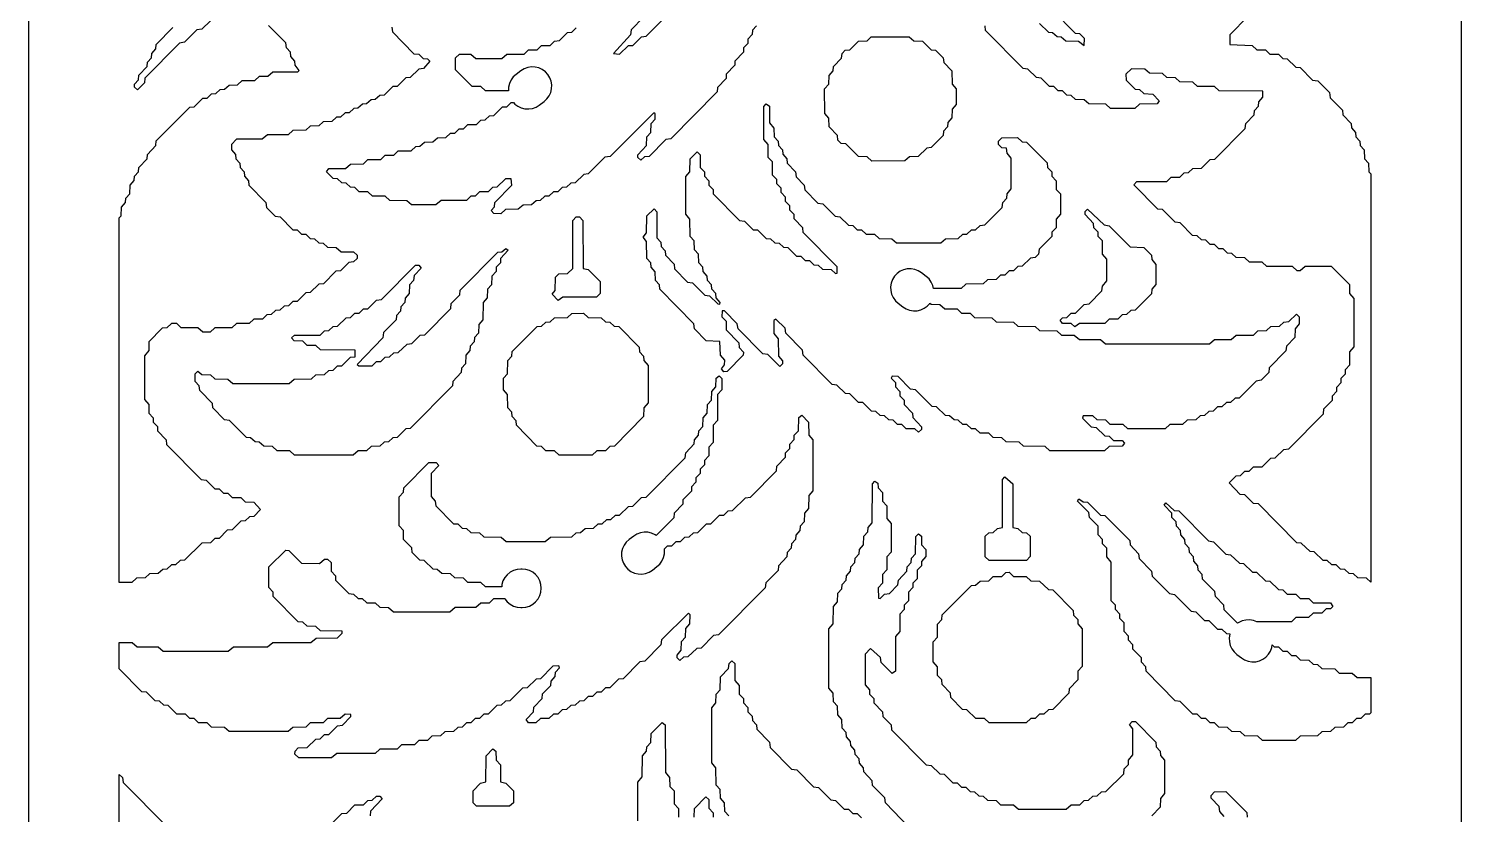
# Model space of a CAD drawing. Header units: millimetres. Extents: x 2 to 65, y 2 to 128.
# Drawn here: x 2 to 65.3, y 39.4 to 74.1 of the extents above; entities that cross this region are included whole.
import ezdxf

# ---------------------------------------------------------------- set-up
doc = ezdxf.new("R2010")
doc.units = ezdxf.units.MM
doc.layers.add('CUT', color=1, linetype='Continuous')

msp = doc.modelspace()

# ---------------------------------------------------------------- linework, layer by layer
at = {"layer": 'CUT'}
for points in [[(44.134, 2), (52.134, 2), (52.134, 5), (65.2679, 5), (65.2679, 125), (52.134, 125), (52.134, 128), (44.134, 128), (44.134, 125), (23.134, 125), (23.134, 128), (15.134, 128), (15.134, 125), (2, 125), (2, 5), (15.134, 5), (15.134, 2), (23.134, 2), (23.134, 5), (44.134, 5)], [(42.5772, 69.7774), (42.3936, 69.5802), (42.3855, 69.3897), (41.8611, 68.8557), (41.6615, 68.8396), (41.2745, 68.4603), (40.8946, 68.4519), (40.6994, 68.2664), (39.2356, 68.2637), (39.0269, 68.4519), (38.647, 68.4603), (38.0922, 69.0174), (37.8801, 69.0419), (37.7352, 69.1845), (37.7196, 69.3863), (37.3443, 69.7774), (37.3361, 70.1618), (37.1526, 70.359), (37.1499, 71.4532), (37.3361, 71.6638), (37.3443, 72.0481), (37.5279, 72.2453), (37.536, 72.4359), (37.8956, 72.8032), (37.9194, 73.0174), (38.0604, 73.1637), (38.26, 73.1798), (38.647, 73.5591), (39.0269, 73.5675), (39.2107, 73.7453), (40.8776, 73.7557), (41.0863, 73.5675), (41.4662, 73.5591), (41.8532, 73.1798), (42.0528, 73.1637), (42.3855, 72.8236), (42.4093, 72.6094), (42.7689, 72.242), (42.7771, 71.6638), (42.9633, 71.4532), (42.9633, 70.76), (42.7771, 70.5495), (42.7689, 70.1651), (42.5853, 69.9679)], [(36.8445, 66.4107), (37.0681, 66.3786), (37.6114, 65.8291), (37.8235, 65.8047), (38.2105, 65.4253), (38.3987, 65.417), (38.5939, 65.2315), (38.7822, 65.2231), (38.9774, 65.0376), (39.3573, 65.0292), (39.5525, 64.8437), (40.1242, 64.8354), (40.3194, 64.6499), (42.2862, 64.6499), (42.4814, 64.8354), (43.053, 64.8437), (43.2483, 65.0292), (43.4365, 65.0376), (43.6317, 65.2231), (43.8199, 65.2315), (44.0151, 65.417), (44.2273, 65.4414), (44.9893, 66.212), (45.0131, 66.4262), (45.1967, 66.6234), (45.2048, 66.8139), (45.3939, 67.039), (45.3939, 68.3891), (45.2048, 68.6142), (45.1827, 68.8258), (44.9737, 68.848), (44.8214, 69.0019), (44.8214, 69.1402), (44.9737, 69.2942), (45.6706, 69.2969), (45.8793, 69.1087), (46.0675, 69.1003), (46.9793, 68.1822), (46.9949, 67.9804), (47.1785, 67.7832), (47.1866, 67.5927), (47.3702, 67.3955), (47.3784, 67.0111), (47.5619, 66.8139), (47.5646, 65.9135), (47.3784, 65.703), (47.3702, 65.3186), (47.1866, 65.1214), (47.1785, 64.9309), (46.6272, 64.3696), (46.5959, 64.1441), (46.451, 64.0015), (46.2389, 63.977), (45.8758, 63.6137), (45.6876, 63.6054), (45.4924, 63.4199), (45.3042, 63.4115), (45.1089, 63.226), (44.9207, 63.2177), (44.7255, 63.0322), (44.3455, 63.0238), (44.1503, 62.8383), (43.3869, 62.8299), (43.1782, 62.6417), (41.9583, 62.6417), (41.9286, 62.7686), (41.8597, 62.9203), (41.7626, 63.0556), (41.6408, 63.1694), (41.4282, 63.3323), (41.2866, 63.4202), (41.1306, 63.4787), (40.9662, 63.5057), (40.7996, 63.5001), (40.6374, 63.4622), (40.4857, 63.3933), (40.3503, 63.2961), (40.2365, 63.1744), (40.1487, 63.0328), (40.0901, 62.8768), (40.0631, 62.7124), (40.0687, 62.5458), (40.1067, 62.3836), (40.1756, 62.2319), (40.2728, 62.0965), (40.3945, 61.9827), (40.6071, 61.8198), (40.7487, 61.732), (40.9047, 61.6734), (41.0691, 61.6464), (41.2357, 61.652), (41.3979, 61.69), (41.5496, 61.7589), (41.685, 61.8561), (41.7988, 61.9778), (41.8026, 61.9839), (41.8532, 61.9358), (42.2331, 61.9275), (42.4566, 61.7363), (43, 61.7336), (43.1952, 61.5481), (43.5752, 61.5397), (43.7704, 61.3542), (44.5338, 61.3459), (44.729, 61.1604), (45.4924, 61.152), (45.6876, 60.9665), (46.451, 60.9581), (46.6462, 60.7726), (47.4096, 60.7643), (47.6048, 60.5788), (48.1765, 60.5704), (48.3999, 60.3793), (49.3268, 60.3766), (49.5503, 60.1854), (54.1446, 60.1854), (54.3681, 60.3766), (55.1032, 60.3793), (55.3267, 60.5704), (56.0901, 60.5788), (56.2853, 60.7643), (56.6652, 60.7726), (56.8604, 60.9581), (57.2404, 60.9665), (57.4356, 61.152), (57.6477, 61.1765), (57.9825, 61.5002), (58.1066, 61.3858), (58.1092, 61.0669), (57.923, 60.8564), (57.9149, 60.4721), (57.5396, 60.081), (57.5239, 59.8792), (56.7884, 59.1354), (56.7646, 58.9212), (56.4319, 58.581), (56.2084, 58.5489), (55.4619, 57.7979), (55.2736, 57.7896), (55.0784, 57.6041), (54.8902, 57.5957), (54.695, 57.4102), (54.5068, 57.4018), (54.3115, 57.2163), (54.1233, 57.208), (53.9281, 57.0225), (53.7399, 57.0141), (53.5447, 56.8286), (53.1647, 56.8202), (52.956, 56.632), (52.3978, 56.6264), (52.1891, 56.4382), (50.5471, 56.4382), (50.3384, 56.6264), (49.7668, 56.6347), (49.5716, 56.8202), (49.1916, 56.8286), (48.9964, 57.0141), (48.5636, 57.0142), (48.5444, 56.9066), (48.923, 56.5238), (49.1351, 56.4993), (49.522, 56.12), (49.7102, 56.1116), (49.9055, 55.9261), (50.2854, 55.9178), (50.3971, 55.8049), (50.2854, 55.6654), (49.7137, 55.6571), (49.505, 55.4689), (47.0962, 55.4689), (46.8875, 55.6571), (45.9324, 55.6654), (45.7371, 55.8509), (45.1655, 55.8593), (44.9703, 56.0448), (44.5903, 56.0532), (44.3951, 56.2387), (44.0151, 56.247), (43.8199, 56.4325), (43.6317, 56.4409), (43.4365, 56.6264), (43.2483, 56.6347), (43.053, 56.8202), (42.8648, 56.8286), (42.6696, 57.0141), (42.4814, 57.0225), (42.0944, 57.4018), (41.8948, 57.4179), (41.1597, 58.1612), (40.9362, 58.1933), (40.3928, 58.7428), (40.1279, 58.759), (40.0929, 58.6752), (40.2766, 58.4779), (40.2847, 58.2873), (40.4683, 58.0901), (40.4764, 57.8996), (40.66, 57.7024), (40.6681, 57.5119), (41.036, 57.1321), (41.0516, 56.9303), (41.4295, 56.5259), (41.4269, 56.401), (41.3028, 56.2865), (41.1358, 56.4325), (40.7559, 56.4409), (40.5607, 56.6264), (40.3724, 56.6347), (40.1772, 56.8202), (39.989, 56.8286), (39.7938, 57.0141), (39.6056, 57.0225), (39.4104, 57.208), (39.2221, 57.2163), (38.8352, 57.5957), (38.647, 57.6041), (38.26, 57.9834), (38.0718, 57.9918), (37.6849, 58.3711), (37.4852, 58.3872), (36.2014, 59.6853), (36.1701, 59.9108), (35.4346, 60.6546), (35.4032, 60.8801), (35.0009, 61.279), (34.911, 61.2163), (34.911, 60.6415), (35.1001, 60.4165), (35.1082, 59.6444), (35.2944, 59.4339), (35.2918, 59.3089), (35.1677, 59.1945), (34.6412, 59.7121), (34.4177, 59.7442), (33.3256, 60.8485), (33.2943, 61.074), (32.724, 61.6507), (32.63, 61.653), (32.6158, 61.3891), (32.7994, 61.1919), (32.8076, 60.8075), (33.3671, 60.2339), (33.3827, 60.0321), (33.569, 59.8216), (33.5588, 59.6853), (32.8502, 58.9688), (32.7036, 58.9611), (32.5893, 59.0872), (32.7348, 59.2566), (32.7403, 59.4715), (32.5513, 59.6966), (32.5291, 60.2959), (31.9253, 60.3258), (31.4084, 60.8485), (31.3771, 61.074), (29.8672, 62.6045), (29.859, 62.795), (29.6754, 62.9923), (29.6673, 63.3766), (29.4837, 63.5738), (29.4756, 63.7644), (29.292, 63.9616), (29.2894, 64.7058), (29.1383, 64.9031), (29.2894, 65.1004), (29.292, 65.8446), (29.6213, 66.1502), (29.7345, 66.0251), (29.74, 64.8786), (29.9236, 64.6814), (29.9318, 64.4909), (30.1153, 64.2937), (30.1235, 64.1032), (30.4988, 63.7121), (30.5226, 63.4979), (31.0929, 62.9212), (31.3164, 62.8891), (31.8598, 62.3396), (32.0719, 62.3152), (32.435, 61.9519), (32.5288, 61.9494), (32.5432, 62.0194), (32.3595, 62.2168), (32.3514, 62.4073), (32.1678, 62.6045), (32.1597, 62.795), (31.9761, 62.9923), (31.968, 63.1828), (31.7844, 63.38), (31.7762, 63.5705), (31.5926, 63.7677), (31.5845, 64.1521), (31.4009, 64.3493), (31.3928, 64.7337), (31.2092, 64.9309), (31.2011, 65.703), (31.0149, 65.9135), (31.0149, 67.576), (31.2011, 67.7865), (31.2092, 68.3648), (31.525, 68.6731), (31.6517, 68.5453), (31.6572, 67.9804), (31.8408, 67.7832), (31.849, 67.5927), (32.0326, 67.3955), (32.0407, 67.205), (32.2243, 67.0077), (32.2324, 66.8172), (33.3936, 65.6353), (33.6057, 65.6108), (33.9926, 65.2315), (34.1808, 65.2231), (34.5678, 64.8437), (34.756, 64.8354), (34.9512, 64.6499), (35.1395, 64.6415), (35.3347, 64.456), (35.5229, 64.4476), (35.9098, 64.0683), (36.0981, 64.0599), (36.2933, 63.8744), (36.4815, 63.8661), (36.6767, 63.6806), (36.8649, 63.6722), (37.0602, 63.4867), (37.4401, 63.4783), (37.6352, 63.2929), (37.7055, 63.3066), (37.7039, 63.5942), (36.2014, 65.1134), (36.1858, 65.3152), (35.8105, 65.7063), (35.8024, 65.8968), (35.6188, 66.094), (35.6107, 66.2845), (35.4271, 66.4818), (35.4189, 66.6723), (35.2353, 66.8695), (35.2272, 67.06), (35.0436, 67.2572), (35.0355, 67.4477), (34.8519, 67.6449), (34.8438, 68.2232), (34.6602, 68.4204), (34.6521, 68.9986), (34.4658, 69.2091), (34.4658, 70.6778), (34.5677, 70.7952), (34.7166, 70.6911), (34.7193, 69.9469), (34.9084, 69.7218), (34.9165, 69.3374), (35.1001, 69.1402), (35.1082, 68.9497), (35.2918, 68.7525), (35.2999, 68.562), (35.4835, 68.3648), (35.4917, 68.1743), (35.867, 67.7832), (35.8908, 67.569), (36.2504, 67.2016), (36.2742, 66.9874)], [(26.0246, 63.5216), (26.0301, 65.6374), (26.1737, 65.797), (26.3203, 65.8047), (26.4753, 65.6374), (26.4809, 63.5214), (26.7151, 63.4707), (27.232, 62.948), (27.2395, 62.4107), (27.0737, 62.254), (25.5851, 62.254), (25.3765, 62.1051), (25.1122, 62.3829), (25.2577, 62.5523), (25.2659, 63.1305), (25.4182, 63.2845), (25.7982, 63.2928)], [(50.0937, 61.2874), (49.7137, 61.2791), (49.5185, 61.0935), (48.3999, 61.0908), (48.2047, 60.9392), (48.0378, 61.0852), (47.6578, 61.0935), (47.5461, 61.233), (47.6578, 61.3459), (47.8461, 61.3542), (48.0413, 61.5397), (48.2295, 61.5481), (48.6164, 61.9275), (48.8286, 61.9519), (49.3989, 62.5286), (49.4227, 62.7428), (49.6118, 62.9679), (49.6118, 63.9303), (49.4227, 64.1554), (49.4146, 64.7337), (49.231, 64.9309), (49.2228, 65.1214), (49.0392, 65.3186), (49.0311, 65.5091), (48.6558, 65.9002), (48.6558, 66.0384), (48.755, 66.1425), (49.4981, 65.4414), (49.7216, 65.4093), (50.6485, 64.4721), (51.244, 64.4476), (51.5806, 64.1111), (51.5962, 63.9093), (51.7824, 63.6988), (51.7824, 62.8117), (51.5962, 62.6012), (51.5806, 62.3994), (50.8606, 61.6751), (50.6723, 61.6668), (50.4771, 61.4813), (50.2889, 61.4729)], [(21.6878, 60.4687), (21.6796, 60.2782), (21.496, 60.081), (21.4879, 59.8905), (21.3043, 59.6933), (21.2962, 59.3089), (21.1126, 59.1117), (21.1045, 58.9212), (20.7292, 58.5301), (20.7135, 58.3283), (18.8546, 56.4486), (18.6549, 56.4325), (18.268, 56.0532), (18.0798, 56.0448), (17.8846, 55.8593), (17.6963, 55.8509), (17.5011, 55.6654), (17.1212, 55.6571), (16.926, 55.4716), (16.546, 55.4632), (16.3373, 55.275), (13.7367, 55.275), (13.528, 55.4632), (12.9698, 55.4689), (12.7611, 55.6571), (12.3812, 55.6654), (12.186, 55.8509), (11.9978, 55.8593), (11.8025, 56.0448), (11.6143, 56.0532), (10.8678, 56.8041), (10.6443, 56.8363), (10.1274, 57.359), (10.1118, 57.5608), (9.5522, 58.1344), (9.5366, 58.3362), (9.353, 58.5334), (9.353, 58.8656), (9.4771, 58.98), (9.6441, 58.834), (10.024, 58.8257), (10.2192, 58.6402), (10.7909, 58.6318), (11.0144, 58.4407), (13.4998, 58.4407), (13.7232, 58.6318), (14.4866, 58.6402), (14.6818, 58.8257), (15.0618, 58.834), (15.257, 59.0195), (15.4452, 59.0279), (15.6404, 59.2134), (15.8287, 59.2218), (16.2156, 59.6011), (16.4245, 59.6233), (16.4245, 59.9082), (14.887, 59.9277), (14.6784, 60.1159), (14.2984, 60.1242), (14.1032, 60.3097), (13.7232, 60.3181), (13.6115, 60.4576), (13.7367, 60.5731), (14.8701, 60.5788), (15.0653, 60.7643), (15.2535, 60.7726), (15.4487, 60.9581), (15.637, 60.9665), (16.0239, 61.3459), (16.2121, 61.3542), (16.4073, 61.5397), (16.5956, 61.5481), (16.7908, 61.7336), (16.979, 61.742), (17.3659, 62.1213), (17.5781, 62.1458), (19.08, 63.6645), (19.2266, 63.6722), (19.3383, 63.5327), (19.0194, 63.2065), (18.9955, 62.9923), (18.8119, 62.795), (18.8038, 62.4107), (18.6202, 62.2135), (18.6121, 62.0229), (18.4285, 61.8257), (18.4204, 61.6352), (18.2368, 61.438), (18.2287, 61.2475), (17.6773, 60.6863), (17.646, 60.4608), (16.5065, 59.2809), (16.5742, 59.2161), (17.1707, 59.2218), (17.3659, 59.4073), (17.5542, 59.4156), (17.7494, 59.6011), (17.9376, 59.6095), (18.1328, 59.795), (18.3211, 59.8033), (18.708, 60.1827), (18.9201, 60.2072), (19.2831, 60.5704), (19.4953, 60.5949), (20.6407, 61.7532), (20.6646, 61.9674), (21.0399, 62.3584), (21.0555, 62.5603), (22.7227, 64.2461), (22.8941, 64.2565), (23.0758, 64.4054), (23.1728, 64.3348), (22.8381, 63.9582), (22.83, 63.7677), (22.6464, 63.5705), (22.6382, 63.38), (22.4546, 63.1828), (22.4465, 62.7984), (22.2629, 62.6012), (22.2548, 62.2168), (22.0712, 62.0196), (22.0631, 61.2475), (21.8795, 61.0503), (21.8713, 60.6659)], [(29.1567, 56.9826), (27.8655, 55.6731), (27.6658, 55.6571), (27.4706, 55.4716), (27.0907, 55.4632), (26.882, 55.275), (25.4317, 55.275), (25.223, 55.4632), (24.8431, 55.4716), (24.6478, 55.6571), (24.4482, 55.6731), (23.5404, 56.5948), (23.5322, 56.7854), (23.3486, 56.9826), (23.3405, 57.1731), (23.1569, 57.3703), (23.1488, 57.9485), (22.9626, 58.159), (22.9652, 58.6717), (23.1488, 58.8689), (23.1569, 59.4472), (23.3405, 59.6444), (23.3561, 59.8462), (24.4596, 60.9581), (24.6478, 60.9665), (24.8431, 61.152), (25.0313, 61.1604), (25.2265, 61.3459), (25.7982, 61.3542), (25.982, 61.532), (26.4985, 61.5424), (26.7072, 61.3542), (27.2789, 61.3459), (27.4741, 61.1604), (27.6623, 61.152), (27.8575, 60.9665), (28.0572, 60.9505), (28.9575, 60.0401), (28.9732, 59.8382), (29.1567, 59.641), (29.1649, 59.4505), (29.3511, 59.24), (29.3511, 57.5774), (29.1649, 57.3669)], [(15.8493, 47.5011), (14.887, 47.5206), (14.6784, 47.7088), (14.2984, 47.7171), (14.1032, 47.9026), (13.9036, 47.9187), (12.804, 49.0343), (12.7959, 49.2248), (12.6097, 49.4353), (12.6123, 50.3357), (13.3533, 51.0739), (13.4864, 51.0635), (14.0536, 50.498), (14.8418, 50.4924), (15.0653, 50.6835), (15.2005, 50.6835), (15.3528, 50.5296), (15.361, 50.1452), (15.5446, 49.948), (15.5527, 49.7575), (16.1387, 49.1571), (16.3508, 49.1326), (16.546, 48.9471), (16.7342, 48.9388), (16.9295, 48.7533), (17.3094, 48.7449), (17.5046, 48.5594), (17.8846, 48.551), (18.108, 48.3599), (20.5935, 48.3599), (20.8304, 48.5537), (21.7438, 48.5537), (21.9672, 48.7449), (22.3472, 48.7533), (22.5424, 48.9388), (23.0133, 48.9456), (23.0264, 48.9211), (23.1323, 48.7924), (23.2612, 48.6869), (23.4083, 48.6085), (23.5678, 48.5603), (23.7336, 48.5442), (23.789, 48.5442), (23.9548, 48.5607), (24.1142, 48.6093), (24.2611, 48.688), (24.3897, 48.7939), (24.4953, 48.9228), (24.5737, 49.0698), (24.6219, 49.2294), (24.638, 49.3952), (24.6215, 49.561), (24.5729, 49.7204), (24.4942, 49.8673), (24.3883, 49.996), (24.2594, 50.1015), (24.1124, 50.1799), (23.9529, 50.2281), (23.787, 50.2442), (23.7317, 50.2442), (23.5659, 50.2276), (23.4065, 50.1791), (23.2596, 50.1004), (23.1309, 49.9945), (23.0253, 49.8656), (22.947, 49.7185), (22.8988, 49.559), (22.8891, 49.4592), (22.1724, 49.4592), (21.9637, 49.6474), (21.3921, 49.6557), (21.1969, 49.8412), (20.8169, 49.8496), (20.6217, 50.0351), (20.2417, 50.0435), (20.0465, 50.229), (19.8583, 50.2373), (19.4714, 50.6167), (19.2717, 50.6327), (18.9391, 50.9729), (18.9152, 51.1871), (18.5556, 51.5544), (18.5475, 51.9388), (18.3613, 52.1493), (18.3639, 53.4375), (18.5475, 53.6347), (18.5631, 53.8365), (19.6666, 54.9485), (19.9935, 54.9485), (20.1078, 54.8223), (19.7705, 54.459), (19.7705, 53.4408), (19.9541, 53.2436), (19.978, 53.0294), (20.7639, 52.2428), (20.9521, 52.2344), (21.1473, 52.0489), (21.3355, 52.0405), (21.5308, 51.855), (21.9107, 51.8467), (22.1059, 51.6612), (22.8693, 51.6528), (23.0928, 51.4617), (24.8113, 51.4617), (25.0483, 51.6555), (25.9899, 51.6612), (26.1851, 51.8467), (26.3733, 51.855), (26.5685, 52.0405), (26.9485, 52.0489), (27.1437, 52.2344), (27.3319, 52.2428), (27.5271, 52.4283), (27.7154, 52.4366), (27.9106, 52.6221), (28.0988, 52.6305), (28.4857, 53.0098), (28.674, 53.0182), (29.0609, 53.3976), (29.273, 53.422), (30.9937, 55.1619), (31.0175, 55.3761), (31.3928, 55.7671), (31.4009, 55.9577), (31.5845, 56.1549), (31.5926, 56.3454), (31.7762, 56.5426), (31.7844, 56.927), (31.968, 57.1242), (31.9761, 57.5086), (32.1597, 57.7058), (32.1678, 58.0901), (32.3514, 58.2873), (32.3595, 58.6717), (32.4971, 58.7835), (32.6103, 58.6584), (32.6103, 58.159), (32.4241, 57.9485), (32.4186, 56.802), (32.2324, 56.5915), (32.2269, 55.8327), (32.0407, 55.6222), (32.0326, 55.2378), (31.849, 55.0406), (31.8408, 54.8501), (31.6572, 54.6529), (31.6491, 54.4624), (31.4655, 54.2652), (31.4574, 54.0746), (31.2738, 53.8774), (31.2657, 53.6869), (30.8904, 53.2959), (30.8822, 53.1053), (30.5069, 52.7143), (30.4913, 52.5124), (29.7111, 51.7235), (29.6606, 51.76), (29.5092, 51.8295), (29.3471, 51.8681), (29.1806, 51.8743), (29.016, 51.848), (28.8598, 51.79), (28.7179, 51.7027), (28.5136, 51.5474), (28.3914, 51.4341), (28.2937, 51.2991), (28.2242, 51.1477), (28.1856, 50.9856), (28.1794, 50.8191), (28.2057, 50.6545), (28.2637, 50.4983), (28.351, 50.3564), (28.4643, 50.2342), (28.5993, 50.1365), (28.7508, 50.0671), (28.9129, 50.0285), (29.0794, 50.0222), (29.2439, 50.0486), (29.4001, 50.1065), (29.542, 50.1938), (29.7464, 50.3491), (29.8685, 50.4624), (29.9662, 50.5974), (30.0357, 50.7489), (30.0743, 50.911), (30.0806, 51.0775), (30.0717, 51.1325), (30.2112, 51.2651), (30.3995, 51.2735), (30.5947, 51.459), (30.7829, 51.4673), (30.9781, 51.6528), (31.1664, 51.6612), (31.3616, 51.8467), (31.5498, 51.855), (31.9367, 52.2344), (32.125, 52.2428), (32.5119, 52.6221), (32.7001, 52.6305), (32.8953, 52.816), (33.0836, 52.8243), (33.6508, 53.3899), (33.8743, 53.422), (35.0198, 54.5803), (35.0436, 54.7945), (35.4189, 55.1856), (35.4271, 55.3761), (35.6107, 55.5733), (35.6188, 55.7638), (35.8024, 55.961), (35.8105, 56.1515), (35.9941, 56.3487), (36.0097, 56.9383), (36.1398, 57.0387), (36.4421, 56.7331), (36.4503, 56.1549), (36.6365, 55.9444), (36.6365, 53.7002), (36.4503, 53.4897), (36.4421, 52.9115), (36.2585, 52.7143), (36.2504, 52.3299), (36.0668, 52.1327), (36.0587, 51.9422), (35.8751, 51.745), (35.867, 51.5544), (35.6834, 51.3572), (35.6753, 51.1667), (35.4917, 50.9695), (35.4835, 50.779), (35.1082, 50.3879), (35.0926, 50.1861), (34.5487, 49.6362), (34.5174, 49.4107), (32.4668, 47.3371), (32.2432, 47.305), (31.6999, 46.7555), (31.5002, 46.7395), (31.1133, 46.3601), (30.9251, 46.3517), (30.7581, 46.2058), (30.634, 46.3202), (30.6314, 46.4452), (30.8176, 46.6557), (30.8258, 47.0401), (31.0094, 47.2373), (31.0175, 47.6216), (31.2011, 47.8188), (31.2066, 48.2276), (31.1413, 48.2953), (29.9474, 47.116), (29.9161, 46.8905), (29.2075, 46.1739), (28.984, 46.1418), (28.2489, 45.3985), (28.0493, 45.3824), (27.6623, 45.0031), (27.4741, 44.9947), (27.2789, 44.8092), (27.0907, 44.8009), (26.8955, 44.6154), (26.7072, 44.607), (26.512, 44.4215), (26.3238, 44.4131), (26.1286, 44.2276), (25.9403, 44.2193), (25.7451, 44.0338), (25.5569, 44.0254), (25.3617, 43.8399), (25.1735, 43.8316), (24.9782, 43.6461), (24.5983, 43.6377), (24.4031, 43.4522), (24.0762, 43.4522), (23.9645, 43.5917), (24.2991, 43.9416), (24.3147, 44.1434), (24.6826, 44.5232), (24.6982, 44.725), (25.066, 45.1048), (25.0741, 45.2953), (25.2577, 45.4925), (25.2659, 45.683), (25.4495, 45.8803), (25.4145, 45.9641), (25.1496, 45.9479), (24.6062, 45.3985), (24.4066, 45.3824), (24.0196, 45.0031), (23.8075, 44.9786), (23.2528, 44.4215), (23.0645, 44.4131), (22.8693, 44.2276), (22.6811, 44.2193), (22.2942, 43.8399), (22.1059, 43.8316), (21.9107, 43.6461), (21.7225, 43.6377), (21.5273, 43.4522), (21.339, 43.4438), (21.1438, 43.2583), (20.9556, 43.25), (20.7604, 43.0645), (20.3804, 43.0561), (20.1852, 42.8706), (19.8053, 42.8622), (19.6101, 42.6767), (19.2301, 42.6684), (19.0349, 42.4829), (18.4632, 42.4745), (18.268, 42.289), (17.5046, 42.2807), (17.2959, 42.0925), (15.6157, 42.0925), (15.3787, 41.8986), (13.9284, 41.8986), (13.76, 42.0686), (13.7626, 42.1935), (13.9036, 42.3398), (14.2949, 42.3558), (14.6818, 42.7352), (14.8701, 42.7436), (15.0653, 42.9291), (15.2535, 42.9374), (15.6404, 43.3168), (15.8526, 43.3413), (16.2311, 43.7241), (16.2327, 43.8178), (15.9709, 43.8316), (15.7622, 43.6434), (15.204, 43.6377), (15.0088, 43.4522), (14.4371, 43.4438), (14.2419, 43.2583), (13.6702, 43.25), (13.4615, 43.0618), (10.8474, 43.0645), (10.6522, 43.25), (10.0805, 43.2583), (9.8853, 43.4438), (9.5054, 43.4522), (9.3102, 43.6377), (9.1219, 43.6461), (8.9267, 43.8316), (8.5468, 43.8399), (8.1598, 44.2193), (7.9716, 44.2276), (7.7764, 44.4131), (7.5882, 44.4215), (7.2012, 44.8009), (7.0016, 44.8169), (6, 45.8394), (6, 47.0023), (6.573, 47.0001), (6.7965, 46.809), (7.7234, 46.8063), (7.9468, 46.6151), (10.8157, 46.6151), (11.0526, 46.809), (12.5412, 46.809), (12.7781, 47.0029), (14.4584, 47.0029), (14.6953, 47.1967), (15.637, 47.2024), (15.8477, 47.4074)], [(45.0049, 52.0836), (45.0105, 54.1996), (45.1123, 54.317), (45.4556, 54.0058), (45.4612, 52.0836), (45.6841, 52.0405), (45.8793, 51.855), (46.0675, 51.8467), (46.2199, 51.6927), (46.2225, 50.7923), (46.0675, 50.6251), (44.4121, 50.6224), (44.2462, 50.779), (44.2462, 51.6927), (44.3986, 51.8467), (44.5868, 51.855), (44.782, 52.0405)], [(57.9408, 42.674), (56.4905, 42.674), (56.2818, 42.8622), (55.7101, 42.8706), (55.5149, 43.0561), (55.135, 43.0645), (54.9397, 43.25), (54.5598, 43.2583), (54.3646, 43.4438), (54.1764, 43.4522), (53.9811, 43.6377), (53.7929, 43.6461), (53.5977, 43.8316), (53.4095, 43.8399), (52.8547, 44.397), (52.6312, 44.4292), (51.3474, 45.7273), (51.3318, 45.9291), (51.1482, 46.1263), (51.14, 46.3169), (50.7647, 46.7079), (50.7566, 46.8984), (50.573, 47.0956), (50.5649, 47.2862), (50.3813, 47.4834), (50.3732, 47.8677), (50.1896, 48.0649), (50.1814, 48.2555), (49.9979, 48.4527), (49.9897, 48.6432), (49.8061, 48.8404), (49.8035, 50.5539), (49.6144, 50.779), (49.6063, 51.1634), (49.4227, 51.3606), (49.4146, 51.5511), (49.231, 51.7483), (49.2228, 52.1327), (48.8475, 52.5238), (48.8237, 52.738), (48.3205, 53.2468), (48.3716, 53.3477), (48.5634, 53.2121), (48.763, 53.196), (49.3303, 52.6305), (49.5299, 52.6144), (50.622, 51.5102), (50.6376, 51.3083), (51.0129, 50.9173), (51.0367, 50.7031), (51.5806, 50.1531), (51.6119, 49.9276), (52.3739, 49.1571), (52.5975, 49.1249), (53.3325, 48.3816), (53.5447, 48.3572), (53.9316, 47.9778), (54.1198, 47.9695), (54.5068, 47.5901), (54.695, 47.5817), (54.8902, 47.3962), (55.0527, 47.389), (55.0439, 47.3655), (55.0174, 47.201), (55.0235, 47.0344), (55.062, 46.8723), (55.1314, 46.7208), (55.2289, 46.5857), (55.351, 46.4723), (55.5568, 46.3157), (55.6986, 46.2282), (55.8548, 46.1702), (56.0193, 46.1437), (56.1858, 46.1498), (56.3479, 46.1882), (56.4995, 46.2576), (56.6345, 46.3552), (56.748, 46.4772), (56.8354, 46.6191), (56.8935, 46.7752), (56.913, 46.8965), (56.9991, 46.8146), (57.1874, 46.8063), (57.3826, 46.6208), (57.5708, 46.6124), (57.766, 46.4269), (57.9542, 46.4186), (58.1495, 46.2331), (58.5294, 46.2247), (58.7246, 46.0392), (58.9128, 46.0308), (59.1081, 45.8453), (59.6797, 45.837), (59.8749, 45.6515), (60.4466, 45.6431), (60.6701, 45.452), (61.2679, 45.4505), (61.2679, 43.8916), (61.2135, 43.8399), (61.0253, 43.8316), (60.8301, 43.6461), (60.6418, 43.6377), (60.4466, 43.4522), (60.2584, 43.4438), (60.0632, 43.2583), (59.6832, 43.25), (59.488, 43.0645), (59.1081, 43.0561), (58.9128, 42.8706), (58.1495, 42.8622)], [(53.6324, 50.3879), (53.4488, 50.5851), (53.4407, 50.7757), (53.2571, 50.9729), (53.249, 51.1634), (53.0654, 51.3606), (53.0573, 51.5511), (52.8737, 51.7483), (52.8655, 51.9388), (52.6819, 52.136), (52.6738, 52.3266), (52.4902, 52.5238), (52.4821, 52.7143), (52.1474, 53.0642), (52.2174, 53.1615), (52.5895, 52.8243), (52.7892, 52.8083), (54.0994, 51.4834), (54.3229, 51.4513), (54.8663, 50.9018), (55.0784, 50.8774), (55.4654, 50.498), (55.6536, 50.4896), (56.0405, 50.1103), (56.2288, 50.1019), (56.6157, 49.7226), (56.8039, 49.7142), (57.1908, 49.3348), (57.3791, 49.3265), (57.5743, 49.141), (57.9542, 49.1326), (58.1495, 48.9471), (58.5294, 48.9388), (58.7246, 48.7533), (59.488, 48.7449), (59.5922, 48.5941), (59.488, 48.4926), (59.2998, 48.4842), (59.1046, 48.2987), (58.7246, 48.2904), (58.5159, 48.1022), (57.9577, 48.0965), (57.7625, 47.911), (56.2447, 47.9088), (56.2388, 47.9125), (56.0826, 47.9706), (55.9181, 47.9971), (55.7516, 47.991), (55.5895, 47.9525), (55.438, 47.8831), (55.3869, 47.8463), (54.7984, 48.4414), (54.7827, 48.6432), (54.4074, 49.0343), (54.3836, 49.2485), (53.8398, 49.7984), (53.8241, 50.0002), (53.6406, 50.1974)], [(48.3288, 45.3509), (47.9535, 44.9598), (47.9379, 44.758), (47.2293, 44.0415), (47.0296, 44.0254), (46.8344, 43.8399), (46.6462, 43.8316), (46.451, 43.6461), (46.2628, 43.6377), (46.0541, 43.4495), (44.4121, 43.4495), (44.2034, 43.6377), (43.8234, 43.6461), (43.4365, 44.0254), (43.2369, 44.0415), (42.7199, 44.5641), (42.7043, 44.766), (42.3365, 45.1457), (42.3209, 45.3476), (42.1373, 45.5448), (42.1292, 45.9291), (41.9429, 46.1396), (41.9429, 47.0268), (42.1292, 47.2373), (42.1373, 47.8155), (42.3209, 48.0127), (42.3365, 48.2145), (43.6317, 49.5203), (43.8199, 49.5287), (44.0151, 49.7142), (44.3951, 49.7226), (44.5903, 49.9081), (44.9703, 49.9164), (45.1541, 50.0942), (45.3007, 50.1019), (45.4959, 49.9164), (46.0541, 49.9108), (46.2628, 49.7226), (46.6427, 49.7142), (47.0296, 49.3348), (47.2293, 49.3188), (48.1296, 48.4084), (48.1452, 48.2066), (48.3288, 48.0094), (48.337, 47.8188), (48.5232, 47.6083), (48.5232, 45.9458), (48.337, 45.7353)], [(22.6307, 42.2048), (22.6464, 41.8092), (22.8326, 41.5986), (22.8382, 40.8397), (23.0724, 40.7889), (23.4051, 40.4488), (23.4051, 39.9228), (23.2393, 39.7661), (21.7755, 39.7688), (21.6232, 39.9228), (21.6232, 40.4488), (21.9558, 40.7889), (22.1901, 40.8397), (22.1983, 41.9997), (22.5007, 42.3053)]]:
    msp.add_lwpolyline(points, close=True, dxfattribs=at)
for points in [[(46.6427, 74.3346), (47.0296, 73.9552), (47.2179, 73.9468), (47.4131, 73.7613), (47.6013, 73.753), (47.7965, 73.5675), (48.3682, 73.5591), (48.6126, 73.3735), (48.632, 73.675), (48.4212, 73.88), (48.2216, 73.8961), (46.2041, 75.9665)], [(18.0369, 74.1806), (18.0607, 73.9664), (19.0145, 73.002), (19.2266, 72.9775), (19.4218, 72.792), (19.6101, 72.7837), (19.7218, 72.6708), (19.4297, 72.3452), (19.2301, 72.3291), (18.8432, 71.9498), (18.6549, 71.9414), (18.268, 71.562), (18.0798, 71.5537), (17.6929, 71.1743), (17.5046, 71.166), (17.3094, 70.9805), (17.1212, 70.9721), (16.926, 70.7866), (16.7377, 70.7782), (16.5425, 70.5927), (16.3543, 70.5844), (16.1591, 70.3989), (15.9709, 70.3905), (15.7756, 70.205), (15.5874, 70.1967), (15.3922, 70.0112), (15.0122, 70.0028), (14.817, 69.8173), (14.4371, 69.8089), (14.2419, 69.6234), (13.6702, 69.6151), (13.4615, 69.4269), (12.5481, 69.4269), (12.3112, 69.233), (11.1778, 69.2274), (10.9514, 68.9986), (10.9514, 68.7558), (11.135, 68.5586), (11.1431, 68.3681), (11.3267, 68.1709), (11.3348, 67.9804), (11.5184, 67.7832), (11.5265, 67.5927), (11.7101, 67.3955), (11.7183, 67.205), (12.4695, 66.4375), (12.5008, 66.212), (12.8794, 65.8291), (13.103, 65.797), (13.6702, 65.2315), (13.8584, 65.2231), (14.0536, 65.0376), (14.2419, 65.0292), (14.4371, 64.8437), (14.6253, 64.8354), (14.8205, 64.6499), (15.0088, 64.6415), (15.204, 64.456), (15.5839, 64.4476), (15.8074, 64.2565), (16.3508, 64.2538), (16.5032, 64.0998), (16.5032, 63.9616), (16.3508, 63.8076), (16.1387, 63.7831), (15.7756, 63.4199), (15.5635, 63.3954), (15.0202, 62.846), (14.8205, 62.8299), (14.4336, 62.4506), (14.2454, 62.4422), (13.8584, 62.0629), (13.6702, 62.0545), (13.475, 61.869), (13.2868, 61.8606), (13.0915, 61.6751), (12.9033, 61.6668), (12.7081, 61.4813), (12.5199, 61.4729), (12.3247, 61.2874), (11.9447, 61.2791), (11.736, 61.0908), (11.1778, 61.0852), (10.9691, 60.897), (10.2192, 60.8913), (10.0105, 60.7031), (9.6971, 60.7058), (9.4736, 60.897), (8.7385, 60.8997), (8.5433, 61.0852), (8.302, 61.0852), (8.1068, 60.8997), (7.8947, 60.8752), (7.3087, 60.2749), (7.3006, 59.8905), (7.1115, 59.6654), (7.1115, 57.7336), (7.3006, 57.5086), (7.3087, 57.1242), (7.4923, 56.927), (7.5004, 56.7365), (7.684, 56.5393), (7.6921, 56.3487), (8.0674, 55.9577), (8.0913, 55.7435), (9.6202, 54.1975), (9.8323, 54.173), (10.2192, 53.7936), (10.4075, 53.7853), (10.6027, 53.5998), (10.7909, 53.5914), (10.9861, 53.4059), (11.3661, 53.3976), (11.5613, 53.2121), (11.9412, 53.2037), (12.2447, 52.8704), (11.9412, 52.5637), (11.753, 52.5553), (11.5578, 52.3698), (11.3696, 52.3614), (10.9826, 51.9821), (10.7705, 51.9576), (10.4075, 51.5944), (10.2192, 51.586), (10.024, 51.4005), (9.6441, 51.3921), (8.8851, 50.6327), (8.6855, 50.6167), (8.4902, 50.4312), (8.302, 50.4228), (8.1068, 50.2373), (7.9186, 50.229), (7.7234, 50.0435), (7.3434, 50.0351), (7.1482, 49.8496), (6.7682, 49.8412), (6.5596, 49.653), (6, 49.653), (6, 65.7511), (6.0856, 65.8479), (6.0938, 66.2323), (6.2774, 66.4295), (6.2855, 66.62), (6.4691, 66.8172), (6.4772, 67.2016), (6.6608, 67.3988), (6.6689, 67.5893), (6.8525, 67.7865), (6.8606, 67.9771), (7.236, 68.3681), (7.2441, 68.5586), (7.6194, 68.9497), (7.635, 69.1515), (9.1105, 70.6435), (9.3102, 70.6596), (9.6971, 71.0389), (9.8853, 71.0473), (10.0805, 71.2328), (10.2688, 71.2411), (10.464, 71.4266), (10.6522, 71.435), (10.8474, 71.6205), (11.2274, 71.6289), (11.4226, 71.8144), (11.9943, 71.8227), (12.1895, 72.0082), (12.5694, 72.0166), (12.7781, 72.2048), (13.8833, 72.2048), (13.951, 72.2696), (13.7626, 72.4914), (13.7545, 72.682), (13.5709, 72.8792), (13.5628, 73.0697), (13.3792, 73.2669), (13.3553, 73.4811), (12.5933, 74.2516)], [(10.0275, 74.4616), (9.6406, 74.0822), (9.4285, 74.0578), (8.8851, 73.5083), (8.6616, 73.4762), (7.1327, 71.9302), (7.1088, 71.716), (6.8065, 71.4104), (6.6689, 71.5221), (6.6689, 71.6604), (6.8525, 71.8576), (6.8681, 72.0594), (7.236, 72.4392), (7.2441, 72.6297), (7.4277, 72.8269), (7.4358, 73.0174), (7.6194, 73.2146), (7.635, 73.4165), (8.3706, 74.1603)], [(34.1415, 74.2362), (33.9579, 74.039), (33.9498, 73.8485), (33.7662, 73.6513), (33.758, 73.4607), (33.5745, 73.2635), (33.5663, 73.073), (33.191, 72.682), (33.1829, 72.4914), (32.8076, 72.1004), (32.7994, 71.9099), (32.4241, 71.5188), (32.4085, 71.317), (30.3578, 69.2434), (30.1343, 69.2113), (29.3992, 68.468), (29.1996, 68.4519), (29.0326, 68.3059), (28.9086, 68.4204), (28.9059, 68.5453), (29.2839, 68.9497), (29.292, 69.3341), (29.4756, 69.5313), (29.4837, 69.9157), (29.6673, 70.1129), (29.6672, 70.3558), (29.6076, 70.3955), (27.6737, 68.468), (27.4502, 68.4358), (26.7151, 67.6925), (26.5155, 67.6765), (26.1286, 67.2971), (25.9403, 67.2887), (25.7451, 67.1032), (25.5569, 67.0949), (25.3617, 66.9094), (25.1735, 66.901), (24.9782, 66.7155), (24.79, 66.7072), (24.5948, 66.5217), (24.4066, 66.5133), (24.2114, 66.3278), (23.8314, 66.3194), (23.6227, 66.1312), (23.0645, 66.1256), (22.8558, 65.9374), (22.5424, 65.9401), (22.4307, 66.0795), (22.5736, 66.2356), (22.5893, 66.4375), (23.3405, 67.205), (23.3056, 67.4827), (23.0645, 67.4826), (22.6776, 67.1032), (22.4894, 67.0949), (22.2942, 66.9094), (21.9142, 66.901), (21.719, 66.7155), (21.5308, 66.7072), (21.3355, 66.5217), (20.217, 66.519), (19.98, 66.3251), (18.9132, 66.3251), (18.7045, 66.5133), (17.9546, 66.519), (17.7459, 66.7072), (17.1877, 66.7128), (16.979, 66.901), (16.5991, 66.9094), (16.4038, 67.0949), (16.2156, 67.1032), (16.0204, 67.2887), (15.8322, 67.2971), (15.637, 67.4826), (15.4487, 67.491), (15.1528, 67.7864), (15.257, 67.9371), (15.9922, 67.9398), (16.2156, 68.131), (16.7873, 68.1394), (16.9825, 68.3249), (17.5542, 68.3332), (17.7494, 68.5187), (18.1293, 68.5271), (18.3245, 68.7126), (18.8962, 68.7209), (19.0914, 68.9065), (19.2797, 68.9148), (19.4749, 69.1003), (19.8548, 69.1087), (20.05, 69.2942), (20.43, 69.3025), (20.6252, 69.488), (20.8134, 69.4964), (21.0086, 69.6819), (21.1969, 69.6903), (21.3921, 69.8758), (21.772, 69.8841), (21.9672, 70.0696), (22.1555, 70.078), (22.3507, 70.2635), (22.5389, 70.2718), (22.9258, 70.6512), (23.1141, 70.6596), (23.3093, 70.8451), (23.4048, 70.8493), (23.4696, 70.7788), (23.6042, 70.6806), (23.7554, 70.6105), (23.9173, 70.5712), (24.0838, 70.5643), (24.2485, 70.59), (24.4049, 70.6473), (24.5472, 70.734), (24.7634, 70.8969), (24.886, 71.0097), (24.9842, 71.1443), (25.0543, 71.2955), (25.0936, 71.4574), (25.1005, 71.6239), (25.0748, 71.7886), (25.0175, 71.945), (24.9307, 72.0873), (24.8179, 72.2099), (24.6833, 72.3081), (24.5321, 72.3782), (24.3702, 72.4175), (24.2037, 72.4244), (24.0391, 72.3987), (23.8826, 72.3414), (23.7404, 72.2547), (23.5242, 72.0918), (23.4016, 71.979), (23.3033, 71.8444), (23.2332, 71.6932), (23.194, 71.5313), (23.1871, 71.3655), (22.1724, 71.3655), (21.9637, 71.5537), (21.5838, 71.562), (20.8563, 72.2976), (20.8563, 72.8236), (21.0221, 72.9802), (21.5273, 72.9775), (21.7507, 72.7864), (22.8941, 72.7864), (23.1176, 72.9775), (23.881, 72.9859), (24.0762, 73.1714), (24.4561, 73.1798), (24.6513, 73.3653), (25.0313, 73.3736), (25.2265, 73.5591), (25.4386, 73.5836), (25.8017, 73.9468), (25.9899, 73.9552), (26.1851, 74.1407)], [(29.1567, 74.6239), (28.6054, 74.0627), (28.5741, 73.8372), (27.823, 73.0205), (28.0988, 72.9859), (28.4857, 73.3653), (28.674, 73.3736), (29.0609, 73.753), (29.273, 73.7774), (30.0081, 74.5207)], [(55.8488, 74.6555), (55.0472, 73.8451), (55.0473, 73.4083), (56.037, 73.3653), (56.2322, 73.1798), (56.6122, 73.1714), (56.8074, 72.9859), (57.1874, 72.9775), (57.3826, 72.792), (57.5822, 72.776), (57.9577, 72.4043), (58.1574, 72.3883), (58.7007, 71.8388), (58.9242, 71.8067), (59.4412, 71.284), (59.4725, 71.0585), (60.0163, 70.5086), (60.0319, 70.3067), (60.4073, 69.9157), (60.4154, 69.7251), (60.599, 69.5279), (60.6071, 69.3374), (60.7907, 69.1402), (60.7988, 68.9497), (60.9824, 68.7525), (60.9905, 68.3681), (61.1741, 68.1709), (61.1823, 67.7865), (61.2679, 67.6945), (61.2679, 49.6671), (61.0748, 49.8412), (60.6949, 49.8496), (60.4997, 50.0351), (60.3114, 50.0435), (60.1162, 50.229), (59.928, 50.2373), (59.7328, 50.4228), (59.5445, 50.4312), (59.3493, 50.6167), (59.1611, 50.6251), (58.7742, 51.0044), (58.5859, 51.0128), (58.199, 51.3921), (57.9994, 51.4082), (56.3057, 53.1208), (56.0936, 53.1452), (55.7066, 53.5246), (55.507, 53.5407), (55.0206, 54.0468), (55.3267, 54.3669), (55.5149, 54.3752), (55.7101, 54.5607), (55.8983, 54.5691), (56.0936, 54.7546), (56.4735, 54.763), (56.8604, 55.1423), (57.0487, 55.1507), (57.4356, 55.53), (57.6477, 55.5545), (59.1766, 57.1005), (59.2005, 57.3147), (59.5758, 57.7058), (59.5839, 57.8963), (59.7675, 58.0935), (59.7756, 58.284), (59.9592, 58.4812), (59.9673, 58.6717), (60.1509, 58.8689), (60.1591, 59.0594), (60.3427, 59.2566), (60.3508, 59.8349), (60.5399, 60.06), (60.5399, 62.1856), (60.3508, 62.4107), (60.3427, 62.795), (59.541, 63.6054), (58.3694, 63.611), (58.146, 63.4199), (58.0243, 63.4172), (57.8156, 63.6054), (56.6822, 63.611), (56.4735, 63.7992), (55.9153, 63.8049), (55.7066, 63.9931), (55.3267, 64.0015), (55.1315, 64.187), (54.9432, 64.1953), (54.748, 64.3808), (54.5598, 64.3892), (54.3646, 64.5747), (54.1764, 64.583), (53.9811, 64.7685), (53.7929, 64.7769), (53.5977, 64.9624), (53.3981, 64.9785), (52.8547, 65.5279), (52.6312, 65.56), (52.0639, 66.1256), (51.8643, 66.1416), (50.8054, 67.2161), (50.9306, 67.3583), (52.2557, 67.3639), (52.4509, 67.5494), (52.8308, 67.5578), (53.026, 67.7433), (53.2143, 67.7516), (53.4095, 67.9371), (53.7894, 67.9455), (54.1764, 68.3249), (54.3885, 68.3493), (55.7257, 69.7015), (55.7495, 69.9157), (56.1248, 70.3067), (56.1329, 70.4972), (56.3165, 70.6945), (56.3246, 70.885), (56.5082, 71.0822), (56.4942, 71.346), (54.5733, 71.3655), (54.3646, 71.5537), (53.6147, 71.5593), (53.406, 71.7475), (52.8343, 71.7559), (52.6391, 71.9414), (52.2591, 71.9498), (52.0639, 72.1353), (51.4923, 72.1436), (51.297, 72.3291), (50.7006, 72.3348), (50.4459, 72.1004), (50.4616, 71.8339), (50.8641, 71.435), (51.0523, 71.4266), (51.2475, 71.2411), (51.6389, 71.2251), (51.9309, 70.9261), (51.8306, 70.7943), (51.0558, 70.7782), (50.8471, 70.59), (49.7803, 70.59), (49.5716, 70.7782), (48.8216, 70.7839), (48.613, 70.9721), (48.233, 70.9805), (48.0378, 71.166), (47.8496, 71.1743), (47.6543, 71.3598), (47.4661, 71.3682), (47.2709, 71.5537), (47.0827, 71.562), (46.7196, 71.9253), (46.5075, 71.9498), (46.1206, 72.3291), (45.9209, 72.3452), (44.2537, 74.031), (44.2381, 74.2329)], [(41.5539, 38.1255), (39.8441, 39.9115), (39.8128, 40.137), (39.269, 40.6869), (39.2534, 40.8887), (38.878, 41.2798), (38.8699, 41.4703), (38.6863, 41.6675), (38.6782, 41.8581), (38.4946, 42.0553), (38.4865, 42.2458), (38.3029, 42.443), (38.2947, 42.6335), (38.1112, 42.8307), (38.103, 43.0212), (37.9194, 43.2184), (37.9113, 43.6028), (37.7277, 43.8), (37.7196, 44.1844), (37.536, 44.3816), (37.5279, 44.766), (37.3416, 44.9765), (37.3416, 47.6083), (37.5279, 47.8188), (37.536, 48.5909), (37.7196, 48.7882), (37.7277, 49.1725), (37.9113, 49.3697), (37.9194, 49.5603), (38.103, 49.7575), (38.1112, 49.948), (38.2947, 50.1452), (38.3029, 50.3357), (38.4865, 50.5329), (38.4946, 50.7234), (38.6782, 50.9206), (38.6863, 51.1111), (38.8699, 51.3083), (38.878, 51.6927), (39.0616, 51.8899), (39.0698, 52.0804), (39.2534, 52.2776), (39.2589, 54.0058), (39.3607, 54.1231), (39.5022, 54.0304), (39.5178, 53.8285), (39.7014, 53.6313), (39.7095, 53.247), (39.8957, 53.0364), (39.9012, 52.4715), (40.0875, 52.261), (40.0875, 50.9862), (39.9012, 50.7757), (39.8957, 50.2107), (39.7095, 50.0002), (39.7014, 49.6158), (39.5178, 49.4186), (39.5319, 48.9609), (39.6022, 48.9472), (39.7973, 49.1326), (40.0094, 49.1571), (40.388, 49.5399), (40.4118, 49.7541), (40.7871, 50.1452), (40.7953, 50.3357), (40.9788, 50.5329), (40.987, 50.7234), (41.1706, 50.9206), (41.1761, 51.6794), (41.2893, 51.8045), (41.4269, 51.6927), (41.435, 51.3083), (41.6186, 51.1111), (41.6212, 50.7923), (41.435, 50.5818), (41.4269, 50.3913), (41.2433, 50.1941), (41.2352, 49.8097), (41.0516, 49.6125), (41.0434, 49.422), (40.8598, 49.2248), (40.8517, 48.8404), (40.6681, 48.6432), (40.66, 48.4527), (40.4764, 48.2555), (40.4683, 47.4834), (40.2792, 47.2583), (40.2766, 45.7386), (40.1276, 45.6346), (39.6524, 46.115), (39.6211, 46.3405), (39.1691, 46.7395), (38.9371, 46.4828), (38.9371, 45.1327), (39.1262, 44.9076), (39.1344, 44.7171), (39.318, 44.5199), (39.3261, 44.3293), (39.7014, 43.9383), (39.7252, 43.7241), (40.0848, 43.3567), (40.1087, 43.1425), (41.6376, 41.5965), (41.8497, 41.572), (42.2366, 41.1927), (42.4248, 41.1843), (42.8118, 40.805), (43, 40.7966), (43.1952, 40.6111), (43.3835, 40.6027), (43.5787, 40.4172), (43.7669, 40.4089), (43.9621, 40.2234), (44.1503, 40.215), (44.3455, 40.0295), (44.7255, 40.0212), (44.9207, 39.8357), (45.4924, 39.8273), (45.7158, 39.6361), (47.8178, 39.6361), (48.0413, 39.8273), (48.4212, 39.8357), (48.6164, 40.0212), (48.8047, 40.0295), (48.9999, 40.215), (49.1881, 40.2234), (49.3833, 40.4089), (49.5716, 40.4172), (50.3575, 41.2039), (50.3813, 41.4181), (50.5649, 41.6153), (50.573, 41.8058), (50.7621, 42.0309), (50.7621, 43.1872), (50.611, 43.3845), (50.7254, 43.5107), (50.872, 43.503), (51.7723, 42.5926), (51.7879, 42.3907), (51.9715, 42.1935), (51.9797, 42.003), (52.1633, 41.8058), (52.1659, 40.3238), (51.9797, 40.1133), (51.9715, 39.7289), (51.5962, 39.3379)], [(32.9266, 39.3379), (32.743, 39.5351), (32.7348, 39.9194), (32.5513, 40.1166), (32.5431, 40.501), (32.3595, 40.6982), (32.3514, 41.4703), (32.1652, 41.6808), (32.1652, 44.1188), (32.3514, 44.3293), (32.3595, 44.7137), (32.5431, 44.9109), (32.5513, 45.4892), (32.9109, 45.8565), (32.9347, 46.0708), (33.0453, 46.1825), (33.1829, 46.0708), (33.1855, 45.3265), (33.3746, 45.1014), (33.3827, 44.7171), (33.5663, 44.5199), (33.5745, 44.3293), (33.758, 44.1321), (33.7662, 43.9416), (33.9498, 43.7444), (33.9579, 43.5539), (34.1415, 43.3567), (34.1496, 43.1662), (34.7092, 42.5926), (34.7405, 42.367), (35.6942, 41.4026), (35.9177, 41.3705), (36.6528, 40.6272), (36.8763, 40.595), (37.4197, 40.0456), (37.6318, 40.0212), (38.0188, 39.6418), (38.207, 39.6334), (38.4022, 39.4479), (38.5904, 39.4396), (38.7856, 39.2541)], [(28.9059, 39.123), (28.9059, 40.8232), (29.0976, 41.0616), (29.1003, 41.9997), (29.2839, 42.1969), (29.292, 42.3874), (29.4756, 42.5846), (29.4912, 42.9803), (29.9778, 43.4684), (30.1079, 43.368), (30.118, 41.2554), (30.3071, 41.0304), (30.3152, 40.646), (30.4988, 40.4488), (30.5069, 39.8705), (30.6905, 39.6733), (30.6986, 39.289)], [(6, 35.1003), (6, 41.1723), (6.1427, 41.0417), (6.1741, 40.8162), (8.0864, 38.8824)], [(15.4452, 39.0602), (15.8322, 39.4396), (16.0443, 39.464), (16.4073, 39.8273), (16.7873, 39.8357), (16.9825, 40.0212), (17.1707, 40.0295), (17.3659, 40.215), (17.5011, 40.215), (17.6155, 40.0889), (17.1021, 39.5554), (17.0783, 39.3412)], [(31.3928, 39.289), (31.4009, 39.6733), (31.9085, 40.1755), (32.0326, 40.0611), (32.0407, 39.6767), (32.2243, 39.4795), (32.2324, 39.289)], [(54.7883, 39.31), (54.5992, 39.5351), (54.5753, 39.7493), (54.2157, 40.1166), (54.2131, 40.2416), (54.3681, 40.4089), (54.8732, 40.4116), (55.7985, 39.4908), (55.8141, 39.289)]]:
    msp.add_lwpolyline(points, dxfattribs=at)

doc.saveas('drawing.dxf')
